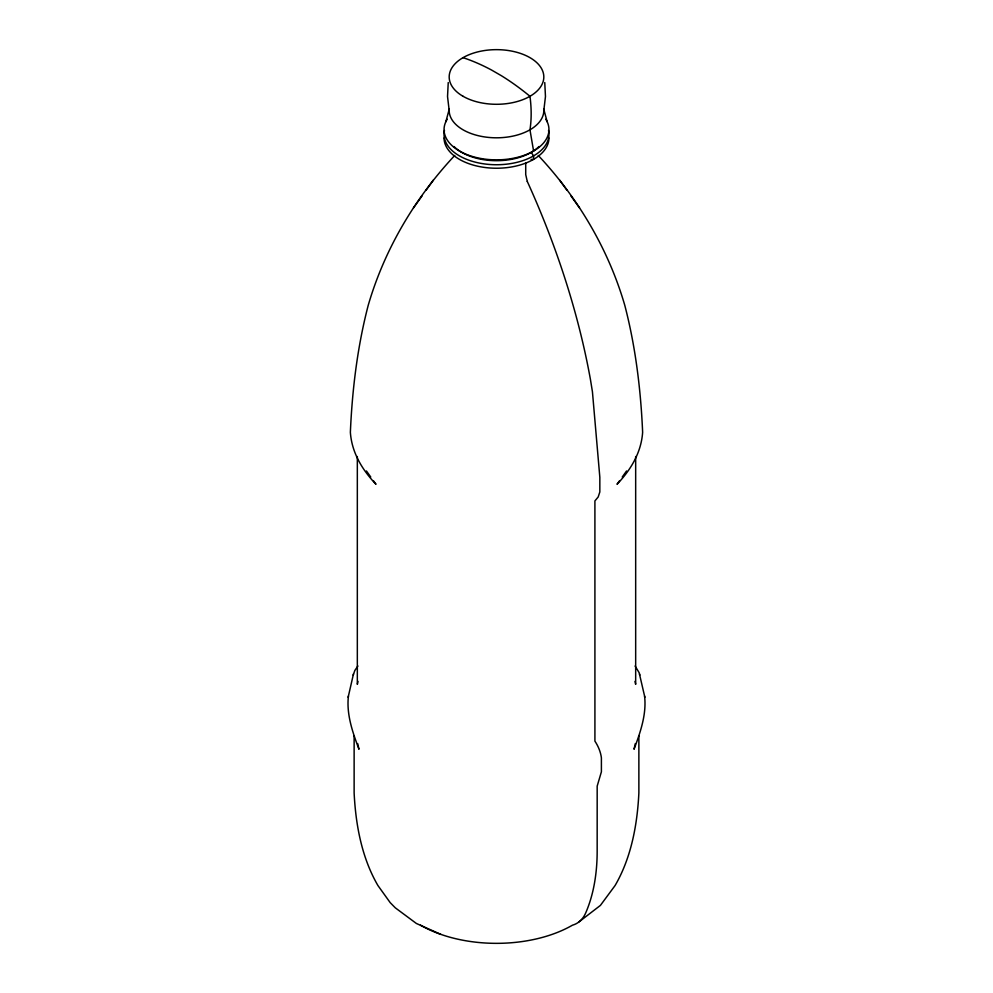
<?xml version="1.0" encoding="UTF-8"?>
<svg xmlns="http://www.w3.org/2000/svg" width="993" height="993" viewBox="0 0 993 993"><rect width="100%" height="100%" fill="white"/><g stroke="black" fill="none" stroke-linecap="round" stroke-linejoin="round"><path stroke-width="1.49" d="M448.24 82.531L447.533 96.532L449.184 110.484A47.316 27.32 0 0 0 496.5 137.804A47.316 27.32 0 0 0 543.816 110.484L545.467 96.532L544.76 82.531M357.691 743.596L358.982 749.268C352.652 732.337 346.284 714.339 348.431 696.031M353.198 675.116L354.849 670.461L357.902 666.005M348.146 697.285L353.483 673.912M358.001 681.372L357.331 684.338L357.331 456.519M635.309 743.596L634.018 749.268C640.348 732.337 646.716 714.339 644.569 696.031M445.845 121.742L449.27 109.056M454.732 155.467C415 197.855 384.514 249.33 368.242 305.223C357.443 346.619 352.205 389.678 350.368 432.303C351.77 452.659 362.234 469.826 375.975 484.299L373.368 480.662M426.047 190.246L433.333 180.093M413.485 207.86L422.075 195.894M619.632 480.662L617.025 484.299C630.766 469.826 641.23 452.659 642.632 432.303C640.795 389.678 635.557 346.619 624.758 305.223C608.486 249.33 578 197.855 538.268 155.467M622.239 477.025L626.583 470.967M579.118 921.802L600.417 905.393L615.077 885.533C631.25 857.778 637.32 824.736 638.871 792.948L638.871 735.726M531.131 159.476L533.589 159.364L533.589 155.864L531.193 152.401M440.78 934.363L416.365 923.465L395.313 907.838L390.187 902.625L377.923 885.533C361.75 857.778 355.68 824.736 354.129 792.948L354.129 735.726M559.667 180.093L566.953 190.246M570.925 195.894L579.515 207.86M635.098 666.005L639.157 672.72L644.854 697.285M366.417 470.967L370.761 477.025M543.73 109.056L547.155 121.742M634.999 681.372L635.669 684.338L635.669 456.519M639.517 673.912L639.802 675.116M527.283 181.496L525.719 174.582L525.719 162.939M533.589 150.986L529.964 129.81A125.478 72.452 60 0 0 529.964 96.284A232.672 134.328 60 0 0 501.366 75.704L491.634 70.081A232.672 134.328 60 0 0 463.036 57.656M545.79 119.234A52.443 30.274 0 0 1 496.5 159.861A52.443 30.274 0 0 1 447.21 119.234M548.508 130.493A52.455 30.286 0 0 1 496.5 164.739A52.455 30.286 0 0 1 444.492 130.493M548.955 137.94A52.455 30.286 0 0 1 496.5 168.227A52.455 30.286 0 0 1 444.045 137.94M538.988 146.53A49.067 28.325 0 0 1 454.012 146.53M420.523 925.178A107.455 62.038 0 0 0 572.477 925.178A56.589 32.67 60 0 0 585.684 912.964A224.977 129.897 60 0 0 597.165 851.063L597.178 786.121L601.398 771.822L601.398 757.858A25.048 14.461 60 0 0 594.919 741.15L594.906 500.931L598.183 496.984L599.834 491.957L599.834 477.285L592.436 391.776L590.401 379.276A560.673 323.706 60 0 0 527.308 181.496M463.036 96.284A47.316 27.32 0 0 0 542.203 84.045A47.316 27.32 0 0 0 484.249 50.581A47.316 27.32 0 0 0 463.036 96.284"/></g></svg>
